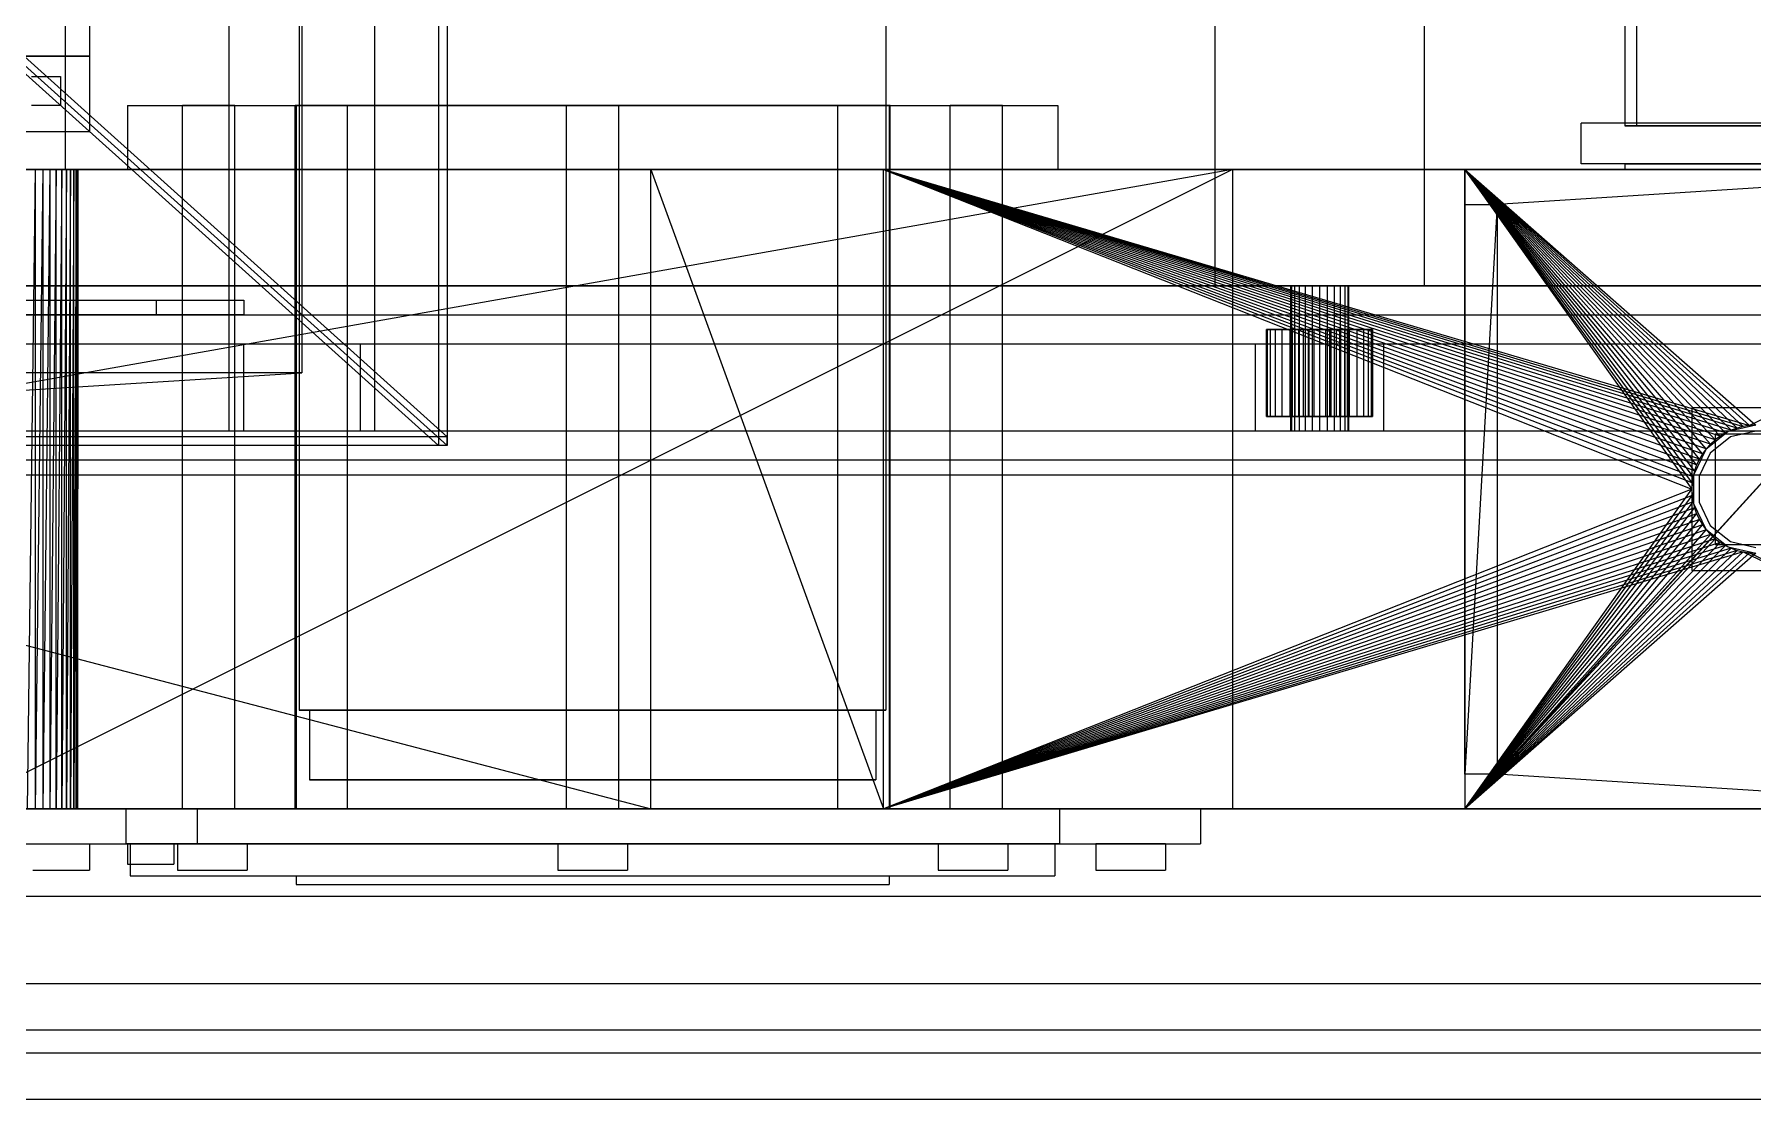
# Model space of a CAD drawing. Header units: millimetres. Extents: x -1970 to 59977, y -50268 to 6837.
# Drawn here: x 25936 to 26527, y -18530 to -18164 of the extents above; entities that cross this region are included whole.
import ezdxf

# ---------------------------------------------------------------- set-up
doc = ezdxf.new("R2010")
doc.units = ezdxf.units.MM
for name, color, linetype, lineweight in [('superior_briquetadora', 7, 'Continuous', 0), ('superior_C02-briq', 7, 'Continuous', 0), ('superior_C05', 7, 'Continuous', 0)]:
    doc.layers.add(name, color=color, linetype=linetype, lineweight=lineweight)

msp = doc.modelspace()

# ---------------------------------------------------------------- linework, layer by layer
at = {"layer": 'superior_briquetadora'}
for p, q in [((26075.187, -17655), (26075.187, -18305)), ((26078.187, -17655), (26078.187, -18305)), ((25955.187, -17789), (25955.187, -18171)), ((26483.187, -17805), (26483.187, -18195)), ((26487.187, -17805), (26487.187, -18195)), ((26483.187, -17816), (26483.187, -18194)), ((25946.837, -18160), (25946.837, -18210)), ((26027.308, -18160), (26027.308, -18396)), ((26229.065, -18160), (26229.065, -18396)), ((26075.187, -18305), (25925.187, -18170)), ((25928.187, -18167), (26078.187, -18302)), ((25928.187, -18170), (26078.187, -18305)), ((25501.187, -18171), (25955.187, -18171)), ((25955.187, -18171), (25929.187, -18171)), ((25955.187, -18171), (25955.187, -18197)), ((25935.187, -18178), (25945.187, -18178)), ((25945.187, -18178), (25945.187, -18188)), ((25945.187, -18188), (25935.187, -18188)), ((25968.187, -18188), (25969.353, -18188)), ((25968.187, -18188), (25968.187, -18210)), ((25969.353, -18188), (25972.836, -18188)), ((25972.836, -18188), (25978.584, -18188)), ((25978.584, -18188), (25986.514, -18188)), ((25986.514, -18188), (25996.509, -18188)), ((25987.187, -18430), (25987.187, -18188)), ((25988.078, -18188), (25987.187, -18188)), ((25990.575, -18188), (25988.078, -18188)), ((25994.184, -18188), (25990.575, -18188)), ((25998.189, -18188), (25994.184, -18188)), ((25996.509, -18188), (26008.425, -18188)), ((26001.798, -18188), (25998.189, -18188)), ((26004.295, -18188), (26001.798, -18188)), ((26005.187, -18188), (26004.295, -18188)), ((26005.187, -18430), (26005.187, -18188)), ((26008.425, -18188), (26022.087, -18188)), ((26022.087, -18188), (26037.296, -18188)), ((26025.848, -18430), (26025.848, -18188)), ((26026.74, -18188), (26025.848, -18188)), ((26026.187, -18188), (26026.187, -18430)), ((26027.923, -18188), (26026.187, -18188)), ((26029.237, -18188), (26026.74, -18188)), ((26033.074, -18188), (26027.923, -18188)), ((26032.846, -18188), (26029.237, -18188)), ((26036.851, -18188), (26032.846, -18188)), ((26041.464, -18188), (26033.074, -18188)), ((26040.46, -18188), (26036.851, -18188)), ((26037.296, -18188), (26053.831, -18188)), ((26042.957, -18188), (26040.46, -18188)), ((26052.808, -18188), (26041.464, -18188)), ((26043.848, -18188), (26042.957, -18188)), ((26043.848, -18430), (26043.848, -18188)), ((26066.718, -18188), (26052.808, -18188)), ((26053.831, -18188), (26071.45, -18188)), ((26082.721, -18188), (26066.718, -18188)), ((26071.45, -18188), (26089.896, -18188)), ((26100.273, -18188), (26082.721, -18188)), ((26089.896, -18188), (26108.901, -18188)), ((26118.775, -18188), (26100.273, -18188)), ((26108.901, -18188), (26128.187, -18188)), ((26137.598, -18188), (26118.775, -18188)), ((26119.187, -18430), (26119.187, -18188)), ((26120.078, -18188), (26119.187, -18188)), ((26122.575, -18188), (26120.078, -18188)), ((26126.184, -18188), (26122.575, -18188)), ((26130.189, -18188), (26126.184, -18188)), ((26128.187, -18188), (26147.472, -18188)), ((26133.798, -18188), (26130.189, -18188)), ((26136.295, -18188), (26133.798, -18188)), ((26137.187, -18188), (26136.295, -18188)), ((26137.187, -18430), (26137.187, -18188)), ((26156.1, -18188), (26137.598, -18188)), ((26147.472, -18188), (26166.477, -18188)), ((26173.652, -18188), (26156.1, -18188)), ((26166.477, -18188), (26184.923, -18188)), ((26189.655, -18188), (26173.652, -18188)), ((26184.923, -18188), (26202.542, -18188)), ((26203.565, -18188), (26189.655, -18188)), ((26202.542, -18188), (26219.077, -18188)), ((26214.909, -18188), (26203.565, -18188)), ((26212.525, -18430), (26212.525, -18188)), ((26213.416, -18188), (26212.525, -18188)), ((26215.913, -18188), (26213.416, -18188)), ((26223.299, -18188), (26214.909, -18188)), ((26219.522, -18188), (26215.913, -18188)), ((26219.077, -18188), (26234.286, -18188)), ((26223.527, -18188), (26219.522, -18188)), ((26228.45, -18188), (26223.299, -18188)), ((26227.136, -18188), (26223.527, -18188)), ((26229.633, -18188), (26227.136, -18188)), ((26230.187, -18188), (26228.45, -18188)), ((26230.525, -18188), (26229.633, -18188)), ((26230.187, -18188), (26230.187, -18430)), ((26230.525, -18430), (26230.525, -18188)), ((26234.286, -18188), (26247.948, -18188)), ((26247.948, -18188), (26259.864, -18188)), ((26251.187, -18430), (26251.187, -18188)), ((26252.078, -18188), (26251.187, -18188)), ((26254.575, -18188), (26252.078, -18188)), ((26258.184, -18188), (26254.575, -18188)), ((26262.189, -18188), (26258.184, -18188)), ((26259.864, -18188), (26269.86, -18188)), ((26265.798, -18188), (26262.189, -18188)), ((26268.295, -18188), (26265.798, -18188)), ((26269.187, -18188), (26268.295, -18188)), ((26269.187, -18430), (26269.187, -18188)), ((26269.86, -18188), (26277.789, -18188)), ((26277.789, -18188), (26283.537, -18188)), ((26283.537, -18188), (26287.02, -18188)), ((26287.02, -18188), (26288.187, -18188)), ((26288.187, -18188), (26288.187, -18210)), ((26468.187, -18208), (26468.187, -18194)), ((26548.187, -18194), (26468.187, -18194)), ((26485.662, -18194), (26483.187, -18194)), ((26492.599, -18194), (26485.662, -18194)), ((26502.624, -18194), (26492.599, -18194)), ((26513.75, -18194), (26502.624, -18194)), ((26523.774, -18194), (26513.75, -18194)), ((26530.711, -18194), (26523.774, -18194)), ((25955.187, -18197), (25501.187, -18197)), ((26487.187, -18195), (26483.187, -18195)), ((26483.187, -18195), (26573.187, -18195)), ((26577.187, -18195), (26487.187, -18195)), ((24748.187, -18210), (26708.187, -18210)), ((26348.187, -18210), (25108.187, -18430)), ((26348.187, -18210), (25108.187, -18210)), ((26348.187, -18210), (25121.52, -18210)), ((26624.187, -18210), (25121.52, -18210)), ((25308.187, -18210), (26148.187, -18210)), ((25308.187, -18210), (26148.187, -18430)), ((26148.187, -18210), (25541.421, -18210)), ((26148.187, -18210), (25544.625, -18210)), ((26348.187, -18210), (25908.187, -18210)), ((25936.52, -18210), (25908.187, -18210)), ((25939.122, -18210), (25908.187, -18210)), ((25941.521, -18210), (25908.187, -18210)), ((25943.696, -18210), (25908.187, -18210)), ((26228.187, -18210), (25908.187, -18210)), ((26348.187, -18210), (25908.187, -18430)), ((25914.952, -18210), (26148.187, -18210)), ((25918.187, -18210), (26148.187, -18210)), ((25921.421, -18210), (26148.187, -18210)), ((25924.625, -18210), (26148.187, -18210)), ((25924.907, -18210), (25937.816, -18210)), ((25938.457, -18210), (25925.706, -18210)), ((25927.766, -18210), (26148.187, -18210)), ((25930.815, -18210), (26148.187, -18210)), ((25936.52, -18210), (25933.743, -18430)), ((25936.52, -18210), (25933.743, -18210)), ((25933.743, -18210), (26148.187, -18210)), ((25939.122, -18210), (25936.52, -18430)), ((25936.52, -18210), (25936.52, -18430)), ((25939.122, -18210), (25936.52, -18210)), ((25936.52, -18210), (26148.187, -18210)), ((25937.816, -18210), (25946.837, -18210)), ((25947.193, -18210), (25938.457, -18210)), ((25941.521, -18210), (25939.122, -18430)), ((25939.122, -18210), (25939.122, -18430)), ((25941.521, -18210), (25939.122, -18210)), ((25939.122, -18210), (26148.187, -18210)), ((25943.696, -18210), (25941.521, -18430)), ((25941.521, -18210), (25941.521, -18430)), ((25943.696, -18210), (25941.521, -18210)), ((25941.521, -18210), (26148.187, -18210)), ((25945.625, -18210), (25943.696, -18430)), ((25943.696, -18430), (25943.696, -18210)), ((25945.625, -18210), (25943.696, -18210)), ((25943.696, -18210), (26148.187, -18210)), ((25943.696, -18210), (26228.187, -18210)), ((25947.29, -18210), (25945.625, -18430)), ((25945.625, -18430), (25945.625, -18210)), ((25947.29, -18210), (25945.625, -18210)), ((25945.625, -18210), (26148.187, -18210)), ((25945.625, -18210), (26228.187, -18210)), ((25946.837, -18210), (25950.184, -18210)), ((25950.184, -18210), (25947.193, -18210)), ((25948.675, -18210), (25947.29, -18430)), ((25947.29, -18430), (25947.29, -18210)), ((25948.675, -18210), (25947.29, -18210)), ((25947.29, -18210), (26148.187, -18210)), ((25947.29, -18210), (26228.187, -18210)), ((25949.766, -18210), (25948.675, -18430)), ((25948.675, -18430), (25948.675, -18210)), ((25949.766, -18210), (25948.675, -18210)), ((25948.675, -18210), (26148.187, -18210)), ((25948.675, -18210), (26228.187, -18210)), ((25950.552, -18210), (25949.766, -18430)), ((25949.766, -18430), (25949.766, -18210)), ((25950.552, -18210), (25949.766, -18210)), ((25949.766, -18210), (26148.187, -18210)), ((25949.766, -18210), (26228.187, -18210)), ((25951.028, -18210), (25950.552, -18430)), ((25950.552, -18430), (25950.552, -18210)), ((25951.028, -18210), (25950.552, -18210)), ((25950.552, -18210), (26148.187, -18210)), ((25951.187, -18210), (25951.028, -18430)), ((25951.028, -18430), (25951.028, -18210)), ((25951.187, -18210), (25951.028, -18210)), ((25951.028, -18210), (26148.187, -18210)), ((25951.187, -18430), (25951.187, -18210)), ((26148.187, -18210), (25951.187, -18210)), ((25968.187, -18210), (25969.353, -18210)), ((25969.353, -18210), (25972.836, -18210)), ((25972.836, -18210), (25978.584, -18210)), ((25978.584, -18210), (25986.514, -18210)), ((25986.514, -18210), (25996.509, -18210)), ((25996.509, -18210), (26008.425, -18210)), ((26008.425, -18210), (26022.087, -18210)), ((26022.087, -18210), (26037.296, -18210)), ((26037.296, -18210), (26053.831, -18210)), ((26053.831, -18210), (26071.45, -18210)), ((26071.45, -18210), (26089.896, -18210)), ((26089.896, -18210), (26108.901, -18210)), ((26108.901, -18210), (26128.187, -18210)), ((26128.187, -18210), (26147.472, -18210)), ((26147.472, -18210), (26166.477, -18210)), ((26148.187, -18210), (26228.187, -18210)), ((26148.187, -18430), (26148.187, -18210)), ((26148.187, -18210), (26228.187, -18430)), ((26166.477, -18210), (26184.923, -18210)), ((26184.923, -18210), (26202.542, -18210)), ((26202.542, -18210), (26219.077, -18210)), ((26219.077, -18210), (26234.286, -18210)), ((26228.187, -18210), (26428.187, -18210)), ((26348.187, -18210), (26228.187, -18210)), ((26228.187, -18210), (26708.187, -18210)), ((26228.187, -18430), (26228.187, -18210)), ((26228.187, -18210), (26506.187, -18320)), ((26506.293, -18317.844), (26228.187, -18210)), ((26506.609, -18315.708), (26228.187, -18210)), ((26507.134, -18313.614), (26228.187, -18210)), ((26507.861, -18311.581), (26228.187, -18210)), ((26508.784, -18309.629), (26228.187, -18210)), ((26509.894, -18307.777), (26228.187, -18210)), ((26511.18, -18306.043), (26228.187, -18210)), ((26512.63, -18304.444), (26228.187, -18210)), ((26514.23, -18302.994), (26228.187, -18210)), ((26515.964, -18301.708), (26228.187, -18210)), ((26517.816, -18300.598), (26228.187, -18210)), ((26519.768, -18299.675), (26228.187, -18210)), ((26521.8, -18298.947), (26228.187, -18210)), ((26228.187, -18210), (26526.03, -18298.106)), ((26228.187, -18210), (26523.895, -18298.423)), ((26234.286, -18210), (26247.948, -18210)), ((26247.948, -18210), (26259.864, -18210)), ((26259.864, -18210), (26269.86, -18210)), ((26269.86, -18210), (26277.789, -18210)), ((26277.789, -18210), (26283.537, -18210)), ((26283.537, -18210), (26287.02, -18210)), ((26287.02, -18210), (26288.187, -18210)), ((26348.187, -18210), (26348.187, -18430)), ((26624.187, -18210), (26348.187, -18210)), ((26348.187, -18210), (26428.187, -18210)), ((26428.187, -18222), (26428.187, -18210)), ((26428.187, -18210), (26428.187, -18418)), ((26428.187, -18210), (26428.187, -18430)), ((26439.21, -18222), (26428.187, -18210)), ((26628.187, -18210), (26428.187, -18210)), ((26428.187, -18210), (26506.187, -18320)), ((26428.187, -18210), (26517.816, -18300.598)), ((26515.964, -18301.708), (26428.187, -18210)), ((26514.23, -18302.994), (26428.187, -18210)), ((26512.63, -18304.444), (26428.187, -18210)), ((26511.18, -18306.043), (26428.187, -18210)), ((26509.894, -18307.777), (26428.187, -18210)), ((26508.784, -18309.629), (26428.187, -18210)), ((26507.861, -18311.581), (26428.187, -18210)), ((26507.134, -18313.614), (26428.187, -18210)), ((26506.609, -18315.708), (26428.187, -18210)), ((26506.293, -18317.844), (26428.187, -18210)), ((26428.187, -18210), (26519.768, -18299.675)), ((26428.187, -18210), (26521.8, -18298.947)), ((26428.187, -18210), (26523.895, -18298.423)), ((26428.187, -18210), (26526.03, -18298.106)), ((26428.187, -18210), (26528.187, -18298)), ((26428.187, -18210), (26649.017, -18210)), ((26428.187, -18210), (26708.187, -18210)), ((26428.187, -18430), (26628.187, -18210)), ((26628.187, -18210), (26439.21, -18418)), ((26628.187, -18210), (26439.21, -18222)), ((26548.187, -18208), (26468.187, -18208)), ((26483.187, -18208), (26485.662, -18208)), ((26483.187, -18208), (26483.187, -18210)), ((26483.187, -18210), (26485.662, -18210)), ((26485.662, -18208), (26492.599, -18208)), ((26485.662, -18210), (26492.599, -18210)), ((26492.599, -18208), (26502.624, -18208)), ((26492.599, -18210), (26502.624, -18210)), ((26502.624, -18208), (26513.75, -18208)), ((26502.624, -18210), (26513.75, -18210)), ((26513.75, -18208), (26523.774, -18208)), ((26513.75, -18210), (26523.774, -18210)), ((26523.774, -18208), (26530.711, -18208)), ((26523.774, -18210), (26530.711, -18210)), ((26708.187, -18210), (26526.03, -18298.106)), ((26428.187, -18418), (26428.187, -18222)), ((26428.187, -18222), (26439.21, -18222)), ((26439.21, -18222), (26428.187, -18418)), ((26439.21, -18222), (26439.21, -18418)), ((25448.187, -18255), (26008.187, -18255)), ((25978.187, -18260), (25978.187, -18255)), ((25978.187, -18255), (26008.187, -18255)), ((26008.187, -18255), (26008.187, -18260)), ((26008.187, -18260), (25448.187, -18260)), ((26008.187, -18260), (25978.187, -18260)), ((26550.187, -18292), (26506.187, -18292)), ((26506.187, -18292), (26506.187, -18348)), ((26518.641, -18300.179), (26510.986, -18306.283)), ((26519.768, -18299.675), (26517.816, -18300.598)), ((26528.187, -18298), (26518.641, -18300.179)), ((26528.187, -18300), (26519.509, -18301.981)), ((26521.8, -18298.947), (26519.768, -18299.675)), ((26523.895, -18298.423), (26521.8, -18298.947)), ((26526.03, -18298.106), (26523.895, -18298.423)), ((26528.187, -18298), (26526.03, -18298.106)), ((26078.187, -18302), (25378.187, -18302)), ((26078.187, -18305), (25378.187, -18305)), ((26078.187, -18305), (26075.187, -18305)), ((26078.187, -18305), (26078.187, -18302)), ((26511.18, -18306.043), (26509.894, -18307.777)), ((26512.63, -18304.444), (26511.18, -18306.043)), ((26519.509, -18301.981), (26512.55, -18307.53)), ((26514.23, -18302.994), (26512.63, -18304.444)), ((26514.187, -18301), (26514.187, -18339)), ((26542.187, -18301), (26514.187, -18301)), ((26515.964, -18301.708), (26514.23, -18302.994)), ((26517.816, -18300.598), (26515.964, -18301.708)), ((26510.986, -18306.283), (26506.738, -18315.105)), ((26507.861, -18311.581), (26507.134, -18313.614)), ((26508.784, -18309.629), (26507.861, -18311.581)), ((26512.55, -18307.53), (26508.688, -18315.55)), ((26509.894, -18307.777), (26508.784, -18309.629)), ((24628.187, -18315), (26828.187, -18315)), ((26506.293, -18317.844), (26506.187, -18320)), ((26506.609, -18315.708), (26506.293, -18317.844)), ((26507.134, -18313.614), (26506.609, -18315.708)), ((26506.738, -18315.105), (26506.738, -18324.895)), ((26508.688, -18315.55), (26508.688, -18324.45)), ((26506.187, -18320), (26228.187, -18430)), ((26506.293, -18322.156), (26228.187, -18430)), ((26428.187, -18430), (26506.187, -18320)), ((26428.187, -18430), (26506.293, -18322.156)), ((26506.187, -18320), (26506.293, -18322.156)), ((26506.293, -18322.156), (26506.609, -18324.292)), ((26506.609, -18324.292), (26228.187, -18430)), ((26507.134, -18326.386), (26228.187, -18430)), ((26507.861, -18328.419), (26228.187, -18430)), ((26428.187, -18430), (26506.609, -18324.292)), ((26428.187, -18430), (26507.134, -18326.386)), ((26428.187, -18430), (26507.861, -18328.419)), ((26506.609, -18324.292), (26507.134, -18326.386)), ((26506.738, -18324.895), (26510.986, -18333.717)), ((26507.134, -18326.386), (26507.861, -18328.419)), ((26507.861, -18328.419), (26508.784, -18330.371)), ((26508.688, -18324.45), (26512.55, -18332.47)), ((26508.784, -18330.371), (26228.187, -18430)), ((26509.894, -18332.223), (26228.187, -18430)), ((26511.18, -18333.957), (26228.187, -18430)), ((26512.63, -18335.556), (26228.187, -18430)), ((26428.187, -18430), (26508.784, -18330.371)), ((26428.187, -18430), (26509.894, -18332.223)), ((26428.187, -18430), (26511.18, -18333.957)), ((26512.63, -18335.556), (26428.187, -18430)), ((26508.784, -18330.371), (26509.894, -18332.223)), ((26509.894, -18332.223), (26511.18, -18333.957)), ((26510.986, -18333.717), (26518.641, -18339.821)), ((26511.18, -18333.957), (26512.63, -18335.556)), ((26512.55, -18332.47), (26519.509, -18338.019)), ((26512.63, -18335.556), (26514.23, -18337.006)), ((26514.23, -18337.006), (26228.187, -18430)), ((26515.964, -18338.292), (26228.187, -18430)), ((26517.816, -18339.402), (26228.187, -18430)), ((26519.768, -18340.325), (26228.187, -18430)), ((26521.8, -18341.053), (26228.187, -18430)), ((26523.895, -18341.577), (26228.187, -18430)), ((26514.23, -18337.006), (26428.187, -18430)), ((26515.964, -18338.292), (26428.187, -18430)), ((26517.816, -18339.402), (26428.187, -18430)), ((26519.768, -18340.325), (26428.187, -18430)), ((26521.8, -18341.053), (26428.187, -18430)), ((26523.895, -18341.577), (26428.187, -18430)), ((26514.187, -18339), (26542.187, -18339)), ((26514.23, -18337.006), (26515.964, -18338.292)), ((26515.964, -18338.292), (26517.816, -18339.402)), ((26517.816, -18339.402), (26519.768, -18340.325)), ((26518.641, -18339.821), (26528.187, -18342)), ((26519.509, -18338.019), (26528.187, -18340)), ((26519.768, -18340.325), (26521.8, -18341.053)), ((26521.8, -18341.053), (26523.895, -18341.577)), ((26523.895, -18341.577), (26526.03, -18341.894)), ((26523.895, -18341.577), (26708.187, -18430)), ((26526.03, -18341.894), (26428.187, -18430)), ((26528.187, -18342), (26428.187, -18430)), ((26526.03, -18341.894), (26528.187, -18342)), ((26526.03, -18341.894), (26708.187, -18430)), ((26506.187, -18348), (26550.187, -18348)), ((26027.308, -18396), (26030.213, -18396)), ((26028.28, -18396), (26027.308, -18396)), ((26033.091, -18396), (26028.28, -18396)), ((26030.213, -18396), (26036.884, -18396)), ((26030.804, -18396), (26033.609, -18396)), ((26030.804, -18396), (26030.804, -18420)), ((26031.742, -18396), (26030.804, -18396)), ((26036.386, -18396), (26031.742, -18396)), ((26041.556, -18396), (26033.091, -18396)), ((26033.609, -18396), (26040.048, -18396)), ((26044.558, -18396), (26036.386, -18396)), ((26036.884, -18396), (26047.063, -18396)), ((26040.048, -18396), (26049.874, -18396)), ((26053.351, -18396), (26041.556, -18396)), ((26055.944, -18396), (26044.558, -18396)), ((26047.063, -18396), (26060.359, -18396)), ((26049.874, -18396), (26062.71, -18396)), ((26068.021, -18396), (26053.351, -18396)), ((26070.106, -18396), (26055.944, -18396)), ((26060.359, -18396), (26076.262, -18396)), ((26062.71, -18396), (26078.062, -18396)), ((26085.004, -18396), (26068.021, -18396)), ((26086.5, -18396), (26070.106, -18396)), ((26076.262, -18396), (26094.161, -18396)), ((26078.062, -18396), (26095.34, -18396)), ((26103.646, -18396), (26085.004, -18396)), ((26104.496, -18396), (26086.5, -18396)), ((26094.161, -18396), (26113.367, -18396)), ((26095.34, -18396), (26113.88, -18396)), ((26123.231, -18396), (26103.646, -18396)), ((26123.402, -18396), (26104.496, -18396)), ((26113.367, -18396), (26133.142, -18396)), ((26113.88, -18396), (26132.971, -18396)), ((26143.006, -18396), (26123.231, -18396)), ((26142.493, -18396), (26123.402, -18396)), ((26132.971, -18396), (26151.877, -18396)), ((26133.142, -18396), (26152.728, -18396)), ((26161.033, -18396), (26142.493, -18396)), ((26162.212, -18396), (26143.006, -18396)), ((26151.877, -18396), (26169.873, -18396)), ((26152.728, -18396), (26171.37, -18396)), ((26178.312, -18396), (26161.033, -18396)), ((26180.111, -18396), (26162.212, -18396)), ((26169.873, -18396), (26186.267, -18396)), ((26171.37, -18396), (26188.352, -18396)), ((26193.664, -18396), (26178.312, -18396)), ((26196.014, -18396), (26180.111, -18396)), ((26186.267, -18396), (26200.429, -18396)), ((26188.352, -18396), (26203.023, -18396)), ((26206.499, -18396), (26193.664, -18396)), ((26209.311, -18396), (26196.014, -18396)), ((26200.429, -18396), (26211.815, -18396)), ((26203.023, -18396), (26214.817, -18396)), ((26216.326, -18396), (26206.499, -18396)), ((26219.489, -18396), (26209.311, -18396)), ((26211.815, -18396), (26219.987, -18396)), ((26214.817, -18396), (26223.283, -18396)), ((26222.765, -18396), (26216.326, -18396)), ((26226.16, -18396), (26219.489, -18396)), ((26219.987, -18396), (26224.631, -18396)), ((26225.569, -18396), (26222.765, -18396)), ((26223.283, -18396), (26228.093, -18396)), ((26224.631, -18396), (26225.569, -18396)), ((26225.569, -18396), (26225.569, -18420)), ((26229.065, -18396), (26226.16, -18396)), ((26228.093, -18396), (26229.065, -18396)), ((26428.187, -18418), (26428.187, -18430)), ((26439.21, -18418), (26428.187, -18430)), ((26439.21, -18418), (26428.187, -18418)), ((26628.187, -18430), (26439.21, -18418)), ((26030.804, -18420), (26033.609, -18420)), ((26031.742, -18420), (26030.804, -18420)), ((26036.386, -18420), (26031.742, -18420)), ((26033.609, -18420), (26040.048, -18420)), ((26044.558, -18420), (26036.386, -18420)), ((26040.048, -18420), (26049.874, -18420)), ((26055.944, -18420), (26044.558, -18420)), ((26049.874, -18420), (26062.71, -18420)), ((26070.106, -18420), (26055.944, -18420)), ((26062.71, -18420), (26078.062, -18420)), ((26086.5, -18420), (26070.106, -18420)), ((26078.062, -18420), (26095.34, -18420)), ((26104.496, -18420), (26086.5, -18420)), ((26095.34, -18420), (26113.88, -18420)), ((26123.402, -18420), (26104.496, -18420)), ((26113.88, -18420), (26132.971, -18420)), ((26142.493, -18420), (26123.402, -18420)), ((26132.971, -18420), (26151.877, -18420)), ((26161.033, -18420), (26142.493, -18420)), ((26151.877, -18420), (26169.873, -18420)), ((26178.312, -18420), (26161.033, -18420)), ((26169.873, -18420), (26186.267, -18420)), ((26193.664, -18420), (26178.312, -18420)), ((26186.267, -18420), (26200.429, -18420)), ((26206.499, -18420), (26193.664, -18420)), ((26200.429, -18420), (26211.815, -18420)), ((26216.326, -18420), (26206.499, -18420)), ((26211.815, -18420), (26219.987, -18420)), ((26222.765, -18420), (26216.326, -18420)), ((26219.987, -18420), (26224.631, -18420)), ((26225.569, -18420), (26222.765, -18420)), ((26224.631, -18420), (26225.569, -18420)), ((26828.187, -18430), (24628.187, -18430)), ((26708.187, -18430), (24748.187, -18430)), ((24832.187, -18430), (26334.853, -18430)), ((25108.187, -18430), (26348.187, -18430)), ((25108.187, -18430), (26334.853, -18430)), ((26148.187, -18430), (25308.187, -18430)), ((25908.187, -18430), (26348.187, -18430)), ((26228.187, -18430), (25908.187, -18430)), ((25941.521, -18430), (25908.187, -18430)), ((25908.187, -18430), (25943.696, -18430)), ((25939.122, -18430), (25908.187, -18430)), ((25936.52, -18430), (25908.187, -18430)), ((26148.187, -18430), (25914.952, -18430)), ((25918.187, -18430), (25937.339, -18430)), ((26148.187, -18430), (25918.187, -18430)), ((26148.187, -18430), (25921.421, -18430)), ((26148.187, -18430), (25924.625, -18430)), ((26148.187, -18430), (25927.766, -18430)), ((26148.187, -18430), (25930.815, -18430)), ((25933.743, -18430), (25936.52, -18430)), ((26148.187, -18430), (25933.743, -18430)), ((25934.158, -18430), (25942.42, -18430)), ((25936.52, -18430), (25939.122, -18430)), ((26148.187, -18430), (25936.52, -18430)), ((25937.339, -18430), (25955.187, -18430)), ((25939.122, -18430), (25941.521, -18430)), ((26148.187, -18430), (25939.122, -18430)), ((25941.521, -18430), (25943.696, -18430)), ((26148.187, -18430), (25941.521, -18430)), ((25942.42, -18430), (25952.365, -18430)), ((25943.696, -18430), (25945.625, -18430)), ((26228.187, -18430), (25943.696, -18430)), ((26148.187, -18430), (25943.696, -18430)), ((25945.625, -18430), (25947.29, -18430)), ((26228.187, -18430), (25945.625, -18430)), ((26148.187, -18430), (25945.625, -18430)), ((25947.29, -18430), (25948.675, -18430)), ((26228.187, -18430), (25947.29, -18430)), ((26148.187, -18430), (25947.29, -18430)), ((25948.675, -18430), (25949.766, -18430)), ((26228.187, -18430), (25948.675, -18430)), ((26148.187, -18430), (25948.675, -18430)), ((25949.766, -18430), (25950.552, -18430)), ((25949.766, -18430), (26228.187, -18430)), ((26148.187, -18430), (25949.766, -18430)), ((25950.552, -18430), (25951.028, -18430)), ((26148.187, -18430), (25950.552, -18430)), ((25951.028, -18430), (25951.187, -18430)), ((26148.187, -18430), (25951.028, -18430)), ((26148.187, -18430), (25951.187, -18430)), ((25952.365, -18430), (25963.901, -18430)), ((25955.187, -18430), (25970.512, -18430)), ((25963.901, -18430), (25976.926, -18430)), ((25967.687, -18430), (25967.687, -18442)), ((25968.857, -18430), (25967.687, -18430)), ((25972.35, -18430), (25968.857, -18430)), ((25970.512, -18430), (25982.272, -18430)), ((25978.116, -18430), (25972.35, -18430)), ((25976.926, -18430), (25991.321, -18430)), ((25986.071, -18430), (25978.116, -18430)), ((25982.272, -18430), (25989.665, -18430)), ((25996.098, -18430), (25986.071, -18430)), ((25988.078, -18430), (25987.187, -18430)), ((25990.575, -18430), (25988.078, -18430)), ((25989.665, -18430), (25992.187, -18430)), ((25994.184, -18430), (25990.575, -18430)), ((25991.321, -18430), (26006.955, -18430)), ((25992.187, -18430), (25992.187, -18442)), ((25998.189, -18430), (25994.184, -18430)), ((26008.051, -18430), (25996.098, -18430)), ((26001.798, -18430), (25998.189, -18430)), ((26004.295, -18430), (26001.798, -18430)), ((26005.187, -18430), (26004.295, -18430)), ((26006.955, -18430), (26023.687, -18430)), ((26021.755, -18430), (26008.051, -18430)), ((26037.012, -18430), (26021.755, -18430)), ((26023.687, -18430), (26041.365, -18430)), ((26026.74, -18430), (26025.848, -18430)), ((26027.923, -18430), (26026.187, -18430)), ((26029.237, -18430), (26026.74, -18430)), ((26033.074, -18430), (26027.923, -18430)), ((26032.846, -18430), (26029.237, -18430)), ((26036.851, -18430), (26032.846, -18430)), ((26041.464, -18430), (26033.074, -18430)), ((26040.46, -18430), (26036.851, -18430)), ((26053.599, -18430), (26037.012, -18430)), ((26042.957, -18430), (26040.46, -18430)), ((26041.365, -18430), (26059.829, -18430)), ((26052.808, -18430), (26041.464, -18430)), ((26043.848, -18430), (26042.957, -18430)), ((26066.718, -18430), (26052.808, -18430)), ((26071.272, -18430), (26053.599, -18430)), ((26059.829, -18430), (26078.913, -18430)), ((26082.721, -18430), (26066.718, -18430)), ((26089.776, -18430), (26071.272, -18430)), ((26078.913, -18430), (26098.443, -18430)), ((26100.273, -18430), (26082.721, -18430)), ((26108.84, -18430), (26089.776, -18430)), ((26098.443, -18430), (26118.242, -18430)), ((26118.775, -18430), (26100.273, -18430)), ((26128.187, -18430), (26108.84, -18430)), ((26118.242, -18430), (26138.131, -18430)), ((26137.598, -18430), (26118.775, -18430)), ((26120.078, -18430), (26119.187, -18430)), ((26122.575, -18430), (26120.078, -18430)), ((26126.184, -18430), (26122.575, -18430)), ((26130.189, -18430), (26126.184, -18430)), ((26147.533, -18430), (26128.187, -18430)), ((26133.798, -18430), (26130.189, -18430)), ((26136.295, -18430), (26133.798, -18430)), ((26137.187, -18430), (26136.295, -18430)), ((26156.1, -18430), (26137.598, -18430)), ((26138.131, -18430), (26157.93, -18430)), ((26166.597, -18430), (26147.533, -18430)), ((26228.187, -18430), (26148.187, -18430)), ((26173.652, -18430), (26156.1, -18430)), ((26157.93, -18430), (26177.46, -18430)), ((26185.101, -18430), (26166.597, -18430)), ((26189.655, -18430), (26173.652, -18430)), ((26177.46, -18430), (26196.544, -18430)), ((26202.775, -18430), (26185.101, -18430)), ((26203.565, -18430), (26189.655, -18430)), ((26196.544, -18430), (26215.008, -18430)), ((26219.361, -18430), (26202.775, -18430)), ((26214.909, -18430), (26203.565, -18430)), ((26213.416, -18430), (26212.525, -18430)), ((26215.913, -18430), (26213.416, -18430)), ((26223.299, -18430), (26214.909, -18430)), ((26215.008, -18430), (26232.687, -18430)), ((26219.522, -18430), (26215.913, -18430)), ((26234.618, -18430), (26219.361, -18430)), ((26223.527, -18430), (26219.522, -18430)), ((26228.45, -18430), (26223.299, -18430)), ((26227.136, -18430), (26223.527, -18430)), ((26229.633, -18430), (26227.136, -18430)), ((26228.187, -18430), (26428.187, -18430)), ((26708.187, -18430), (26228.187, -18430)), ((26228.187, -18430), (26348.187, -18430)), ((26230.187, -18430), (26228.45, -18430)), ((26230.525, -18430), (26229.633, -18430)), ((26232.687, -18430), (26249.418, -18430)), ((26248.323, -18430), (26234.618, -18430)), ((26260.275, -18430), (26248.323, -18430)), ((26249.418, -18430), (26265.052, -18430)), ((26252.078, -18430), (26251.187, -18430)), ((26254.575, -18430), (26252.078, -18430)), ((26258.184, -18430), (26254.575, -18430)), ((26262.189, -18430), (26258.184, -18430)), ((26270.302, -18430), (26260.275, -18430)), ((26265.798, -18430), (26262.189, -18430)), ((26265.052, -18430), (26279.447, -18430)), ((26268.295, -18430), (26265.798, -18430)), ((26269.187, -18430), (26268.295, -18430)), ((26278.257, -18430), (26270.302, -18430)), ((26284.023, -18430), (26278.257, -18430)), ((26279.447, -18430), (26292.472, -18430)), ((26287.516, -18430), (26284.023, -18430)), ((26288.687, -18430), (26287.516, -18430)), ((26288.687, -18430), (26288.687, -18442)), ((26292.472, -18430), (26304.009, -18430)), ((26304.009, -18430), (26313.953, -18430)), ((26313.953, -18430), (26322.215, -18430)), ((26322.215, -18430), (26328.721, -18430)), ((26328.721, -18430), (26333.41, -18430)), ((26333.41, -18430), (26336.24, -18430)), ((26334.853, -18430), (26624.187, -18430)), ((26336.24, -18430), (26337.187, -18430)), ((26337.187, -18430), (26337.187, -18442)), ((26348.187, -18430), (26624.187, -18430)), ((26428.187, -18430), (26348.187, -18430)), ((26428.187, -18430), (26628.187, -18430)), ((26428.187, -18430), (26649.017, -18430)), ((26708.187, -18430), (26428.187, -18430)), ((25918.187, -18442), (25937.339, -18442)), ((25934.158, -18442), (25942.42, -18442)), ((25935.705, -18442), (25940.516, -18442)), ((25937.339, -18442), (25955.187, -18442)), ((25940.516, -18442), (25945.857, -18442)), ((25942.42, -18442), (25952.365, -18442)), ((25945.857, -18442), (25950.668, -18442)), ((25950.668, -18442), (25953.998, -18442)), ((25952.365, -18442), (25963.901, -18442)), ((25953.998, -18442), (25955.187, -18442)), ((25955.187, -18442), (25955.187, -18451)), ((25955.187, -18442), (25970.512, -18442)), ((25963.901, -18442), (25976.926, -18442)), ((25968.857, -18442), (25967.687, -18442)), ((25968.979, -18442), (25968.187, -18442)), ((25968.187, -18442), (25968.187, -18449)), ((25972.35, -18442), (25968.857, -18442)), ((25971.199, -18442), (25968.979, -18442)), ((25969.187, -18442), (25970.44, -18442)), ((25969.187, -18442), (25969.187, -18453)), ((25970.44, -18442), (25974.182, -18442)), ((25970.512, -18442), (25982.272, -18442)), ((25974.406, -18442), (25971.199, -18442)), ((25978.116, -18442), (25972.35, -18442)), ((25974.182, -18442), (25980.352, -18442)), ((25977.967, -18442), (25974.406, -18442)), ((25976.926, -18442), (25991.321, -18442)), ((25981.174, -18442), (25977.967, -18442)), ((25986.071, -18442), (25978.116, -18442)), ((25980.352, -18442), (25988.854, -18442)), ((25983.394, -18442), (25981.174, -18442)), ((25982.272, -18442), (25989.665, -18442)), ((25984.187, -18442), (25983.394, -18442)), ((25984.187, -18442), (25984.187, -18449)), ((25986.56, -18442), (25985.372, -18442)), ((25985.372, -18442), (25985.372, -18451)), ((25996.098, -18442), (25986.071, -18442)), ((25989.89, -18442), (25986.56, -18442)), ((25988.854, -18442), (25999.553, -18442)), ((25989.665, -18442), (25992.187, -18442)), ((25994.702, -18442), (25989.89, -18442)), ((25991.321, -18442), (26006.955, -18442)), ((26000.042, -18442), (25994.702, -18442)), ((26008.051, -18442), (25996.098, -18442)), ((25999.553, -18442), (26012.281, -18442)), ((26004.854, -18442), (26000.042, -18442)), ((26008.183, -18442), (26004.854, -18442)), ((26006.955, -18442), (26023.687, -18442)), ((26021.755, -18442), (26008.051, -18442)), ((26009.372, -18442), (26008.183, -18442)), ((26009.372, -18442), (26009.372, -18451)), ((26012.281, -18442), (26026.836, -18442)), ((26037.012, -18442), (26021.755, -18442)), ((26023.687, -18442), (26041.365, -18442)), ((26026.836, -18442), (26042.99, -18442)), ((26053.599, -18442), (26037.012, -18442)), ((26041.365, -18442), (26059.829, -18442)), ((26042.99, -18442), (26060.488, -18442)), ((26071.272, -18442), (26053.599, -18442)), ((26059.829, -18442), (26078.913, -18442)), ((26060.488, -18442), (26079.053, -18442)), ((26089.776, -18442), (26071.272, -18442)), ((26078.913, -18442), (26098.443, -18442)), ((26079.053, -18442), (26098.393, -18442)), ((26108.84, -18442), (26089.776, -18442)), ((26098.393, -18442), (26118.203, -18442)), ((26098.443, -18442), (26118.242, -18442)), ((26128.187, -18442), (26108.84, -18442)), ((26117.375, -18442), (26116.187, -18442)), ((26116.187, -18442), (26116.187, -18451)), ((26120.705, -18442), (26117.375, -18442)), ((26118.203, -18442), (26138.17, -18442)), ((26118.242, -18442), (26138.131, -18442)), ((26125.516, -18442), (26120.705, -18442)), ((26130.857, -18442), (26125.516, -18442)), ((26147.533, -18442), (26128.187, -18442)), ((26135.668, -18442), (26130.857, -18442)), ((26138.998, -18442), (26135.668, -18442)), ((26138.131, -18442), (26157.93, -18442)), ((26138.17, -18442), (26157.98, -18442)), ((26140.187, -18442), (26138.998, -18442)), ((26140.187, -18442), (26140.187, -18451)), ((26166.597, -18442), (26147.533, -18442)), ((26157.93, -18442), (26177.46, -18442)), ((26157.98, -18442), (26177.32, -18442)), ((26185.101, -18442), (26166.597, -18442)), ((26177.32, -18442), (26195.885, -18442)), ((26177.46, -18442), (26196.544, -18442)), ((26202.775, -18442), (26185.101, -18442)), ((26195.885, -18442), (26213.383, -18442)), ((26196.544, -18442), (26215.008, -18442)), ((26219.361, -18442), (26202.775, -18442)), ((26213.383, -18442), (26229.537, -18442)), ((26215.008, -18442), (26232.687, -18442)), ((26234.618, -18442), (26219.361, -18442)), ((26229.537, -18442), (26244.093, -18442)), ((26232.687, -18442), (26249.418, -18442)), ((26248.323, -18442), (26234.618, -18442)), ((26244.093, -18442), (26256.82, -18442)), ((26248.19, -18442), (26247.001, -18442)), ((26247.001, -18442), (26247.001, -18451)), ((26251.519, -18442), (26248.19, -18442)), ((26260.275, -18442), (26248.323, -18442)), ((26249.418, -18442), (26265.052, -18442)), ((26256.331, -18442), (26251.519, -18442)), ((26261.672, -18442), (26256.331, -18442)), ((26256.82, -18442), (26267.519, -18442)), ((26270.302, -18442), (26260.275, -18442)), ((26266.483, -18442), (26261.672, -18442)), ((26265.052, -18442), (26279.447, -18442)), ((26269.813, -18442), (26266.483, -18442)), ((26267.519, -18442), (26276.021, -18442)), ((26271.001, -18442), (26269.813, -18442)), ((26278.257, -18442), (26270.302, -18442)), ((26271.001, -18442), (26271.001, -18451)), ((26276.021, -18442), (26282.191, -18442)), ((26284.023, -18442), (26278.257, -18442)), ((26279.447, -18442), (26292.472, -18442)), ((26282.191, -18442), (26285.933, -18442)), ((26287.516, -18442), (26284.023, -18442)), ((26285.933, -18442), (26287.187, -18442)), ((26287.187, -18442), (26287.187, -18453)), ((26288.687, -18442), (26287.516, -18442)), ((26292.472, -18442), (26304.009, -18442)), ((26302.375, -18442), (26301.187, -18442)), ((26301.187, -18442), (26301.187, -18451)), ((26305.705, -18442), (26302.375, -18442)), ((26304.009, -18442), (26313.953, -18442)), ((26310.516, -18442), (26305.705, -18442)), ((26315.857, -18442), (26310.516, -18442)), ((26313.953, -18442), (26322.215, -18442)), ((26320.668, -18442), (26315.857, -18442)), ((26323.998, -18442), (26320.668, -18442)), ((26322.215, -18442), (26328.721, -18442)), ((26325.187, -18442), (26323.998, -18442)), ((26325.187, -18442), (26325.187, -18451)), ((26328.721, -18442), (26333.41, -18442)), ((26333.41, -18442), (26336.24, -18442)), ((26336.24, -18442), (26337.187, -18442)), ((25935.705, -18451), (25940.516, -18451)), ((25940.516, -18451), (25945.857, -18451)), ((25945.857, -18451), (25950.668, -18451)), ((25950.668, -18451), (25953.998, -18451)), ((25953.998, -18451), (25955.187, -18451)), ((25968.187, -18449), (25968.979, -18449)), ((25968.979, -18449), (25971.199, -18449)), ((25969.187, -18453), (25970.44, -18453)), ((25970.44, -18453), (25974.182, -18453)), ((25971.199, -18449), (25974.406, -18449)), ((25974.182, -18453), (25980.352, -18453)), ((25974.406, -18449), (25977.967, -18449)), ((25977.967, -18449), (25981.174, -18449)), ((25980.352, -18453), (25988.854, -18453)), ((25981.174, -18449), (25983.394, -18449)), ((25983.394, -18449), (25984.187, -18449)), ((25985.372, -18451), (25986.56, -18451)), ((25986.56, -18451), (25989.89, -18451)), ((25988.854, -18453), (25999.553, -18453)), ((25989.89, -18451), (25994.702, -18451)), ((25994.702, -18451), (26000.042, -18451)), ((25999.553, -18453), (26012.281, -18453)), ((26000.042, -18451), (26004.854, -18451)), ((26004.854, -18451), (26008.183, -18451)), ((26008.183, -18451), (26009.372, -18451)), ((26012.281, -18453), (26026.836, -18453)), ((26026.187, -18453), (26027.923, -18453)), ((26026.187, -18453), (26026.187, -18456)), ((26026.836, -18453), (26042.99, -18453)), ((26027.923, -18453), (26033.074, -18453)), ((26033.074, -18453), (26041.464, -18453)), ((26041.464, -18453), (26052.808, -18453)), ((26042.99, -18453), (26060.488, -18453)), ((26052.808, -18453), (26066.718, -18453)), ((26060.488, -18453), (26079.053, -18453)), ((26066.718, -18453), (26082.721, -18453)), ((26079.053, -18453), (26098.393, -18453)), ((26082.721, -18453), (26100.273, -18453)), ((26098.393, -18453), (26118.203, -18453)), ((26100.273, -18453), (26118.775, -18453)), ((26116.187, -18451), (26117.375, -18451)), ((26117.375, -18451), (26120.705, -18451)), ((26118.203, -18453), (26138.17, -18453)), ((26118.775, -18453), (26137.598, -18453)), ((26120.705, -18451), (26125.516, -18451)), ((26125.516, -18451), (26130.857, -18451)), ((26130.857, -18451), (26135.668, -18451)), ((26135.668, -18451), (26138.998, -18451)), ((26137.598, -18453), (26156.1, -18453)), ((26138.17, -18453), (26157.98, -18453)), ((26138.998, -18451), (26140.187, -18451)), ((26156.1, -18453), (26173.652, -18453)), ((26157.98, -18453), (26177.32, -18453)), ((26173.652, -18453), (26189.655, -18453)), ((26177.32, -18453), (26195.885, -18453)), ((26189.655, -18453), (26203.565, -18453)), ((26195.885, -18453), (26213.383, -18453)), ((26203.565, -18453), (26214.909, -18453)), ((26213.383, -18453), (26229.537, -18453)), ((26214.909, -18453), (26223.299, -18453)), ((26223.299, -18453), (26228.45, -18453)), ((26228.45, -18453), (26230.187, -18453)), ((26229.537, -18453), (26244.093, -18453)), ((26230.187, -18453), (26230.187, -18456)), ((26244.093, -18453), (26256.82, -18453)), ((26247.001, -18451), (26248.19, -18451)), ((26248.19, -18451), (26251.519, -18451)), ((26251.519, -18451), (26256.331, -18451)), ((26256.331, -18451), (26261.672, -18451)), ((26256.82, -18453), (26267.519, -18453)), ((26261.672, -18451), (26266.483, -18451)), ((26266.483, -18451), (26269.813, -18451)), ((26267.519, -18453), (26276.021, -18453)), ((26269.813, -18451), (26271.001, -18451)), ((26276.021, -18453), (26282.191, -18453)), ((26282.191, -18453), (26285.933, -18453)), ((26285.933, -18453), (26287.187, -18453)), ((26301.187, -18451), (26302.375, -18451)), ((26302.375, -18451), (26305.705, -18451)), ((26305.705, -18451), (26310.516, -18451)), ((26310.516, -18451), (26315.857, -18451)), ((26315.857, -18451), (26320.668, -18451)), ((26320.668, -18451), (26323.998, -18451)), ((26323.998, -18451), (26325.187, -18451)), ((26026.187, -18456), (26027.923, -18456)), ((26027.923, -18456), (26033.074, -18456)), ((26033.074, -18456), (26041.464, -18456)), ((26041.464, -18456), (26052.808, -18456)), ((26052.808, -18456), (26066.718, -18456)), ((26066.718, -18456), (26082.721, -18456)), ((26082.721, -18456), (26100.273, -18456)), ((26100.273, -18456), (26118.775, -18456)), ((26118.775, -18456), (26137.598, -18456)), ((26137.598, -18456), (26156.1, -18456)), ((26156.1, -18456), (26173.652, -18456)), ((26173.652, -18456), (26189.655, -18456)), ((26189.655, -18456), (26203.565, -18456)), ((26203.565, -18456), (26214.909, -18456)), ((26214.909, -18456), (26223.299, -18456)), ((26223.299, -18456), (26228.45, -18456)), ((26228.45, -18456), (26230.187, -18456)), ((24628.187, -18460), (26828.187, -18460)), ((24778.187, -18490), (26678.187, -18490)), ((24778.187, -18506), (26678.187, -18506)), ((26678.187, -18514), (24778.187, -18514)), ((26678.187, -18530), (24778.187, -18530))]:
    msp.add_line(p, q, dxfattribs=at)
at = {"layer": 'superior_C02-briq'}
for p, q in [((26028.187, -17680), (26028.187, -18280)), ((26028.187, -18280), (25428.187, -18280)), ((25703.187, -18300), (26028.187, -18280))]:
    msp.add_line(p, q, dxfattribs=at)
at = {"layer": 'superior_C05'}
for p, q in [((26003.187, -18300), (26003.187, -17700)), ((26053.187, -17700), (26053.187, -18300)), ((26003.187, -18250), (26003.187, -17750)), ((26053.187, -17750), (26053.187, -18250)), ((26342.187, -17750), (26342.187, -18250)), ((26414.187, -17750), (26414.187, -18250)), ((25128.187, -18250), (27628.187, -18250)), ((27538.187, -18250), (25218.187, -18250)), ((26053.187, -18250), (26003.187, -18250)), ((26342.187, -18250), (26345.752, -18250)), ((26345.752, -18250), (26355.741, -18250)), ((26355.741, -18250), (26370.176, -18250)), ((26368.527, -18250), (26368.187, -18250)), ((26368.187, -18250), (26368.187, -18300)), ((26369.526, -18250), (26368.527, -18250)), ((26368.527, -18250), (26368.527, -18300)), ((26371.116, -18250), (26369.526, -18250)), ((26369.526, -18250), (26369.526, -18300)), ((26370.176, -18250), (26386.197, -18250)), ((26373.187, -18250), (26371.116, -18250)), ((26371.116, -18250), (26371.116, -18300)), ((26375.598, -18250), (26373.187, -18250)), ((26373.187, -18250), (26373.187, -18300)), ((26378.187, -18250), (26375.598, -18250)), ((26375.598, -18250), (26375.598, -18300)), ((26380.775, -18250), (26378.187, -18250)), ((26378.187, -18250), (26378.187, -18300)), ((26383.187, -18250), (26380.775, -18250)), ((26380.775, -18250), (26380.775, -18300)), ((26385.258, -18250), (26383.187, -18250)), ((26383.187, -18250), (26383.187, -18300)), ((26386.847, -18250), (26385.258, -18250)), ((26385.258, -18250), (26385.258, -18300)), ((26386.197, -18250), (26400.632, -18250)), ((26387.846, -18250), (26386.847, -18250)), ((26386.847, -18250), (26386.847, -18300)), ((26387.846, -18250), (26388.187, -18250)), ((26387.846, -18250), (26387.846, -18300)), ((26388.187, -18300), (26388.187, -18250)), ((26400.632, -18250), (26410.621, -18250)), ((26410.621, -18250), (26414.187, -18250)), ((25203.187, -18260), (27183.187, -18260)), ((25038.187, -18270), (27328.187, -18270)), ((26008.187, -18300), (26008.187, -18270)), ((26008.187, -18270), (26048.187, -18270)), ((26048.187, -18270), (26048.187, -18300)), ((26356.187, -18300), (26356.187, -18270)), ((26356.187, -18270), (26400.187, -18270)), ((26360.287, -18265), (26359.937, -18265)), ((26359.937, -18265), (26367.937, -18265)), ((26359.937, -18295), (26359.937, -18265)), ((26361.326, -18265), (26360.287, -18265)), ((26360.287, -18265), (26368.134, -18265)), ((26360.287, -18295), (26360.287, -18265)), ((26363.012, -18265), (26361.326, -18265)), ((26361.326, -18265), (26368.717, -18265)), ((26361.326, -18295), (26361.326, -18265)), ((26365.282, -18265), (26363.012, -18265)), ((26363.012, -18265), (26369.664, -18265)), ((26363.012, -18295), (26363.012, -18265)), ((26368.047, -18265), (26365.282, -18265)), ((26365.282, -18265), (26370.939, -18265)), ((26365.282, -18295), (26365.282, -18265)), ((26367.937, -18265), (26368.134, -18265)), ((26367.937, -18265), (26367.937, -18295)), ((26371.203, -18265), (26368.047, -18265)), ((26368.047, -18265), (26372.492, -18265)), ((26368.047, -18295), (26368.047, -18265)), ((26368.134, -18265), (26368.717, -18265)), ((26368.134, -18265), (26368.134, -18295)), ((26368.717, -18265), (26369.664, -18265)), ((26368.717, -18265), (26368.717, -18295)), ((26369.664, -18265), (26370.939, -18265)), ((26369.664, -18265), (26369.664, -18295)), ((26370.939, -18265), (26372.492, -18265)), ((26370.939, -18265), (26370.939, -18295)), ((26374.626, -18265), (26371.203, -18265)), ((26371.203, -18265), (26374.264, -18265)), ((26371.203, -18295), (26371.203, -18265)), ((26372.492, -18265), (26374.264, -18265)), ((26372.492, -18265), (26372.492, -18295)), ((26374.264, -18265), (26376.187, -18265)), ((26374.264, -18265), (26374.264, -18295)), ((26378.187, -18265), (26374.626, -18265)), ((26374.626, -18265), (26376.187, -18265)), ((26374.626, -18295), (26374.626, -18265)), ((26376.187, -18265), (26378.187, -18265)), ((26376.187, -18265), (26376.187, -18295)), ((26381.747, -18265), (26378.187, -18265)), ((26378.187, -18265), (26380.186, -18265)), ((26378.187, -18265), (26378.187, -18295)), ((26381.747, -18265), (26380.186, -18265)), ((26380.186, -18265), (26382.109, -18265)), ((26380.186, -18265), (26380.186, -18295)), ((26385.171, -18265), (26381.747, -18265)), ((26381.747, -18295), (26381.747, -18265)), ((26385.171, -18265), (26382.109, -18265)), ((26382.109, -18265), (26383.881, -18265)), ((26382.109, -18265), (26382.109, -18295)), ((26388.326, -18265), (26383.881, -18265)), ((26383.881, -18265), (26385.434, -18265)), ((26383.881, -18265), (26383.881, -18295)), ((26388.326, -18265), (26385.171, -18265)), ((26385.171, -18295), (26385.171, -18265)), ((26391.091, -18265), (26385.434, -18265)), ((26385.434, -18265), (26386.709, -18265)), ((26385.434, -18265), (26385.434, -18295)), ((26393.361, -18265), (26386.709, -18265)), ((26386.709, -18265), (26387.656, -18265)), ((26386.709, -18265), (26386.709, -18295)), ((26395.047, -18265), (26387.656, -18265)), ((26387.656, -18265), (26388.24, -18265)), ((26387.656, -18265), (26387.656, -18295)), ((26396.086, -18265), (26388.24, -18265)), ((26388.24, -18265), (26388.437, -18265)), ((26388.24, -18265), (26388.24, -18295)), ((26391.091, -18265), (26388.326, -18265)), ((26388.326, -18295), (26388.326, -18265)), ((26388.437, -18265), (26396.437, -18265)), ((26388.437, -18295), (26388.437, -18265)), ((26393.361, -18265), (26391.091, -18265)), ((26391.091, -18295), (26391.091, -18265)), ((26395.047, -18265), (26393.361, -18265)), ((26393.361, -18295), (26393.361, -18265)), ((26396.086, -18265), (26395.047, -18265)), ((26395.047, -18295), (26395.047, -18265)), ((26396.437, -18265), (26396.086, -18265)), ((26396.086, -18295), (26396.086, -18265)), ((26396.437, -18265), (26396.437, -18295)), ((26400.187, -18270), (26400.187, -18300)), ((27328.187, -18300), (25038.187, -18300)), ((26053.187, -18300), (26003.187, -18300)), ((26048.187, -18300), (26008.187, -18300)), ((26400.187, -18300), (26356.187, -18300)), ((26367.937, -18295), (26359.937, -18295)), ((26359.937, -18295), (26360.287, -18295)), ((26368.134, -18295), (26360.287, -18295)), ((26360.287, -18295), (26361.326, -18295)), ((26368.717, -18295), (26361.326, -18295)), ((26361.326, -18295), (26363.012, -18295)), ((26369.664, -18295), (26363.012, -18295)), ((26363.012, -18295), (26365.282, -18295)), ((26370.939, -18295), (26365.282, -18295)), ((26365.282, -18295), (26368.047, -18295)), ((26368.134, -18295), (26367.937, -18295)), ((26372.492, -18295), (26368.047, -18295)), ((26368.047, -18295), (26371.203, -18295)), ((26368.717, -18295), (26368.134, -18295)), ((26368.527, -18300), (26368.187, -18300)), ((26369.526, -18300), (26368.527, -18300)), ((26369.664, -18295), (26368.717, -18295)), ((26371.116, -18300), (26369.526, -18300)), ((26370.939, -18295), (26369.664, -18295)), ((26372.492, -18295), (26370.939, -18295)), ((26373.187, -18300), (26371.116, -18300)), ((26374.264, -18295), (26371.203, -18295)), ((26371.203, -18295), (26374.626, -18295)), ((26374.264, -18295), (26372.492, -18295)), ((26375.598, -18300), (26373.187, -18300)), ((26376.187, -18295), (26374.264, -18295)), ((26376.187, -18295), (26374.626, -18295)), ((26374.626, -18295), (26378.187, -18295)), ((26378.187, -18300), (26375.598, -18300)), ((26378.187, -18295), (26376.187, -18295)), ((26380.186, -18295), (26378.187, -18295)), ((26378.187, -18295), (26381.747, -18295)), ((26380.775, -18300), (26378.187, -18300)), ((26382.109, -18295), (26380.186, -18295)), ((26380.186, -18295), (26381.747, -18295)), ((26383.187, -18300), (26380.775, -18300)), ((26381.747, -18295), (26385.171, -18295)), ((26383.881, -18295), (26382.109, -18295)), ((26382.109, -18295), (26385.171, -18295)), ((26385.258, -18300), (26383.187, -18300)), ((26385.434, -18295), (26383.881, -18295)), ((26383.881, -18295), (26388.326, -18295)), ((26385.171, -18295), (26388.326, -18295)), ((26386.847, -18300), (26385.258, -18300)), ((26386.709, -18295), (26385.434, -18295)), ((26385.434, -18295), (26391.091, -18295)), ((26387.656, -18295), (26386.709, -18295)), ((26386.709, -18295), (26393.361, -18295)), ((26387.846, -18300), (26386.847, -18300)), ((26388.24, -18295), (26387.656, -18295)), ((26387.656, -18295), (26395.047, -18295)), ((26388.187, -18300), (26387.846, -18300)), ((26388.437, -18295), (26388.24, -18295)), ((26388.24, -18295), (26396.086, -18295)), ((26388.326, -18295), (26391.091, -18295)), ((26396.437, -18295), (26388.437, -18295)), ((26391.091, -18295), (26393.361, -18295)), ((26393.361, -18295), (26395.047, -18295)), ((26395.047, -18295), (26396.086, -18295)), ((26396.086, -18295), (26396.437, -18295)), ((27183.187, -18310), (25203.187, -18310))]:
    msp.add_line(p, q, dxfattribs=at)

doc.saveas('drawing.dxf')
